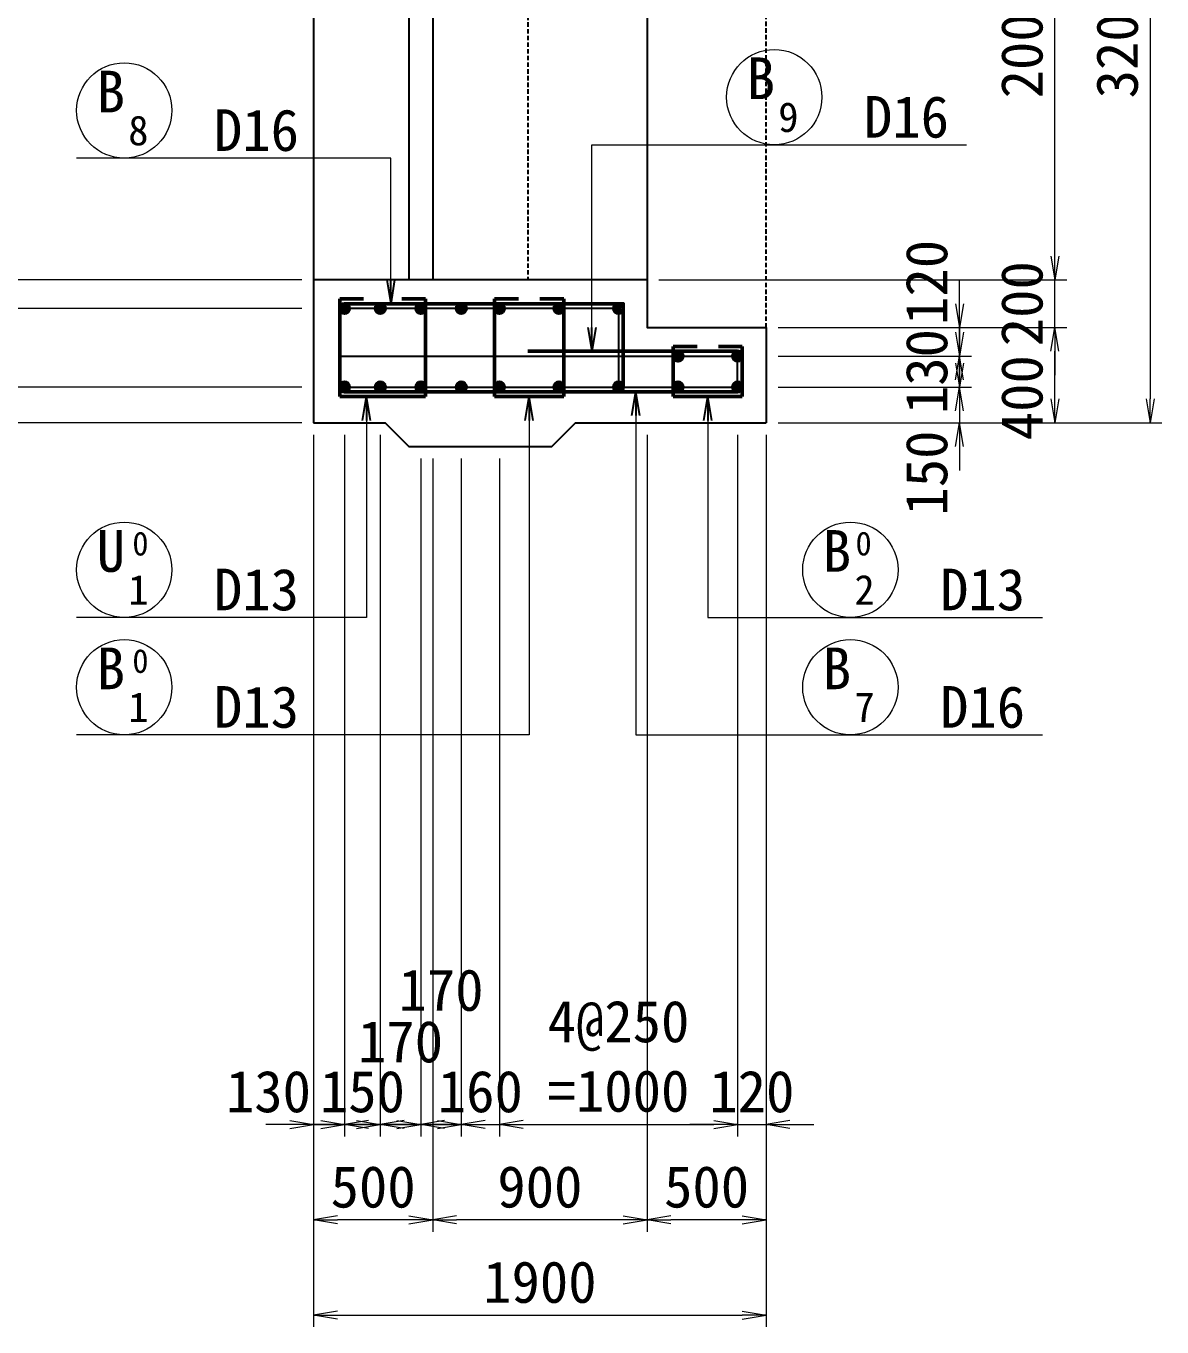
# Model space of a CAD drawing. Header units: millimetres. Extents: x 169470 to 758170, y -17820 to 11880.
# Drawn here: x 512093 to 516862, y -3095 to 2367 of the extents above; entities that cross this region are included whole.
import ezdxf
from ezdxf.enums import TextEntityAlignment as Align

# ---------------------------------------------------------------- set-up
doc = ezdxf.new("R2010")
doc.units = ezdxf.units.MM
doc.header["$LTSCALE"] = 50
doc.header["$PDSIZE"] = 300
doc.linetypes.add('DASHED2', pattern=[0.375, 0.25, -0.125])
doc.layers.get('Defpoints').update_dxf_attribs({"color": 151})
for name, color, linetype, lineweight in [('D-STR', 1, 'Continuous', 25), ('D-STR-DIM', 7, 'Continuous', 13), ('D-STR-HTXT', 7, 'Continuous', 13), ('D-STR-STR1', 2, 'Continuous', 50), ('D-STR-STR2', 6, 'Continuous', 50), ('D-STR-STR3', 4, 'Continuous', 50), ('D-STR-TXT', 7, 'Continuous', 13)]:
    doc.layers.add(name, color=color, linetype=linetype, lineweight=lineweight)
doc.styles.add('YOKO_GOTHIC', font='MS Gothic.ttf')
doc.dimstyles.new('S50', dxfattribs={"dimscale": 50, "dimtxt": 3.5, "dimasz": 2, "dimexe": 1, "dimexo": 1, "dimgap": 1, "dimtad": 1, "dimdec": 0, "dimzin": 1, "dimdsep": 46, "dimtxsty": 'YOKO_GOTHIC', "dimblk": 'OPEN', "dimcen": 0, "dimclrd": 256, "dimclre": 256, "dimclrt": 256, "dimaunit": 1, "dimadec": 3, "dimazin": 0, "dimtfac": 1, "dimtdec": 0, "dimtix": 1, "dimtmove": 2, "dimatfit": 3, "dimldrblk": 'OPEN', "dimfxl": 1, "dimlwd": -1, "dimlwe": -1, "dimarcsym": 2})

# ---------------------------------------------------------------- blocks, each defined once
blk = doc.blocks.new('B')
at = {"layer": 'D-STR-STR2', "lineweight": 50}
for radius in [20, 10]:
    blk.add_circle((5866.7, 22812.3), radius, dxfattribs=at)
blk = doc.blocks.new('_Open')
at = {"color": 0, "linetype": 'ByBlock', "lineweight": -2}
for p, q in [((-1, 0.167), (0, 0)), ((-1, -0.167), (0, 0)), ((0, 0), (-1, 0))]:
    blk.add_line(p, q, dxfattribs=at)
blk = doc.blocks.new('*D4497')
at = {"layer": 'D-STR-DIM', "ltscale": 1500, "transparency": 16777216}
for p, q in [((511184.8, 1401), (511184.8, 1501)), ((513250.5, 1301), (511134.8, 1301)), ((511184.8, 1301), (511184.8, 1181)), ((513250.5, 1181), (511134.8, 1181)), ((511184.8, 1081), (511184.8, 981))]:
    blk.add_line(p, q, dxfattribs=at)
at = {"layer": 'Defpoints', "color": 0, "ltscale": 1500, "transparency": 16777216}
for p in [(513300.5, 1301), (511184.8, 1181), (513300.5, 1181)]:
    blk.add_point(p, dxfattribs=at)
at = {"layer": 'D-STR-DIM', "ltscale": 1500, "transparency": 16777216, "xscale": 100, "yscale": 100, "zscale": 100}
for p, rotation in [((511184.8, 1301), 270), ((511184.8, 1181), 90)]:
    blk.add_blockref('_Open', p, dxfattribs=dict(at, rotation=rotation))
at = {"layer": 'D-STR-DIM', "ltscale": 1500, "transparency": 16777216, "insert": (511047.3, 1241), "char_height": 175, "attachment_point": 5, "rotation": 90, "style": 'YOKO_GOTHIC'}
blk.add_mtext('120', dxfattribs=at)
blk = doc.blocks.new('*D2851')
at = {"layer": 'D-STR-DIM', "ltscale": 1500, "transparency": 16777216}
for p, q in [((513250.5, 1181), (511134.8, 1181)), ((511184.8, 1081), (511184.8, 951)), ((513250.5, 851), (511134.8, 851))]:
    blk.add_line(p, q, dxfattribs=at)
at = {"layer": 'Defpoints', "color": 0, "ltscale": 1500, "transparency": 16777216}
for p in [(513300.5, 1181), (511184.8, 851), (513300.5, 851)]:
    blk.add_point(p, dxfattribs=at)
at = {"layer": 'D-STR-DIM', "ltscale": 1500, "transparency": 16777216, "xscale": 100, "yscale": 100, "zscale": 100}
for p, rotation in [((511184.8, 1181), 90), ((511184.8, 851), 270)]:
    blk.add_blockref('_Open', p, dxfattribs=dict(at, rotation=rotation))
at = {"layer": 'D-STR-DIM', "ltscale": 1500, "transparency": 16777216, "insert": (511317.2, 1016), "char_height": 175, "attachment_point": 5, "rotation": 90, "style": 'YOKO_GOTHIC'}
blk.add_mtext('330', dxfattribs=at)
blk = doc.blocks.new('*D2852')
at = {"layer": 'D-STR-DIM', "ltscale": 1500, "transparency": 16777216}
for p, q in [((511184.8, 951), (511184.8, 1051)), ((513250.5, 851), (511134.8, 851)), ((511184.8, 851), (511184.8, 701)), ((513250.5, 701), (511134.8, 701)), ((511184.8, 601), (511184.8, 501))]:
    blk.add_line(p, q, dxfattribs=at)
at = {"layer": 'Defpoints', "color": 0, "ltscale": 1500, "transparency": 16777216}
for p in [(513300.5, 851), (511184.8, 701), (513300.5, 701)]:
    blk.add_point(p, dxfattribs=at)
at = {"layer": 'D-STR-DIM', "ltscale": 1500, "transparency": 16777216, "xscale": 100, "yscale": 100, "zscale": 100}
for p, rotation in [((511184.8, 851), 270), ((511184.8, 701), 90)]:
    blk.add_blockref('_Open', p, dxfattribs=dict(at, rotation=rotation))
at = {"layer": 'D-STR-DIM', "ltscale": 1500, "transparency": 16777216, "insert": (511047.3, 776), "char_height": 175, "attachment_point": 5, "rotation": 90, "style": 'YOKO_GOTHIC'}
blk.add_mtext('150', dxfattribs=at)
blk = doc.blocks.new('*D2853')
at = {"layer": 'D-STR-DIM', "ltscale": 1500, "transparency": 16777216}
for p, q in [((513250.5, 1301), (510734.8, 1301)), ((510784.8, 801), (510784.8, 1201)), ((513250.5, 701), (510734.8, 701))]:
    blk.add_line(p, q, dxfattribs=at)
at = {"layer": 'Defpoints', "color": 0, "ltscale": 1500, "transparency": 16777216}
for p in [(510784.8, 1301), (513300.5, 1301), (513300.5, 701)]:
    blk.add_point(p, dxfattribs=at)
at = {"layer": 'D-STR-DIM', "ltscale": 1500, "transparency": 16777216, "xscale": 100, "yscale": 100, "zscale": 100}
for p, rotation in [((510784.8, 1301), 90), ((510784.8, 701), 270)]:
    blk.add_blockref('_Open', p, dxfattribs=dict(at, rotation=rotation))
at = {"layer": 'D-STR-DIM', "ltscale": 1500, "transparency": 16777216, "insert": (510647.3, 1001), "char_height": 175, "attachment_point": 5, "rotation": 90, "style": 'YOKO_GOTHIC'}
blk.add_mtext('600', dxfattribs=at)
blk = doc.blocks.new('*D2854')
at = {"layer": 'D-STR-DIM', "ltscale": 1500, "transparency": 16777216}
for p, q in [((513250.5, 3301), (510734.8, 3301)), ((510784.8, 1401), (510784.8, 3201)), ((513250.5, 1301), (510734.8, 1301))]:
    blk.add_line(p, q, dxfattribs=at)
at = {"layer": 'Defpoints', "color": 0, "ltscale": 1500, "transparency": 16777216}
for p in [(510784.8, 3301), (513300.5, 3301), (513300.5, 1301)]:
    blk.add_point(p, dxfattribs=at)
at = {"layer": 'D-STR-DIM', "ltscale": 1500, "transparency": 16777216, "xscale": 100, "yscale": 100, "zscale": 100}
for p, rotation in [((510784.8, 3301), 90), ((510784.8, 1301), 270)]:
    blk.add_blockref('_Open', p, dxfattribs=dict(at, rotation=rotation))
at = {"layer": 'D-STR-DIM', "ltscale": 1500, "transparency": 16777216, "insert": (510647.3, 2301), "char_height": 175, "attachment_point": 5, "rotation": 90, "style": 'YOKO_GOTHIC'}
blk.add_mtext('2000', dxfattribs=at)
blk = doc.blocks.new('*D2855')
at = {"layer": 'D-STR-DIM', "ltscale": 1500, "transparency": 16777216}
for p, q in [((513250.5, 4401), (510334.8, 4401)), ((510384.8, 801), (510384.8, 4301)), ((513250.5, 701), (510334.8, 701))]:
    blk.add_line(p, q, dxfattribs=at)
at = {"layer": 'Defpoints', "color": 0, "ltscale": 1500, "transparency": 16777216}
for p in [(510384.8, 4401), (513300.5, 4401), (513300.5, 701)]:
    blk.add_point(p, dxfattribs=at)
at = {"layer": 'D-STR-DIM', "ltscale": 1500, "transparency": 16777216, "xscale": 100, "yscale": 100, "zscale": 100}
for p, rotation in [((510384.8, 4401), 90), ((510384.8, 701), 270)]:
    blk.add_blockref('_Open', p, dxfattribs=dict(at, rotation=rotation))
at = {"layer": 'D-STR-DIM', "ltscale": 1500, "transparency": 16777216, "insert": (510247.3, 2551), "char_height": 175, "attachment_point": 5, "rotation": 90, "style": 'YOKO_GOTHIC'}
blk.add_mtext('3700', dxfattribs=at)
blk = doc.blocks.new('*D2861')
at = {"layer": 'D-STR-DIM', "ltscale": 1500, "transparency": 16777216}
for p, q in [((513300.5, 651), (513300.5, -2294.9)), ((513430.5, 651), (513430.5, -2294.9)), ((513200.5, -2244.9), (513100.5, -2244.9)), ((513300.5, -2244.9), (513430.5, -2244.9)), ((513530.5, -2244.9), (513630.5, -2244.9))]:
    blk.add_line(p, q, dxfattribs=at)
at = {"layer": 'Defpoints', "color": 0, "ltscale": 1500, "transparency": 16777216}
for p in [(513300.5, 701), (513430.5, 701), (513430.5, -2244.9)]:
    blk.add_point(p, dxfattribs=at)
at = {"layer": 'D-STR-DIM', "ltscale": 1500, "transparency": 16777216, "xscale": 100, "yscale": 100, "zscale": 100}
blk.add_blockref('_Open', (513300.5, -2244.9), dxfattribs=at)
at = {"layer": 'D-STR-DIM', "ltscale": 1500, "transparency": 16777216, "xscale": 100, "yscale": 100, "zscale": 100, "rotation": 180}
blk.add_blockref('_Open', (513430.5, -2244.9), dxfattribs=at)
at = {"layer": 'D-STR-DIM', "ltscale": 1500, "transparency": 16777216, "insert": (513110.9, -2107.4), "char_height": 175, "attachment_point": 5, "style": 'YOKO_GOTHIC'}
blk.add_mtext('130', dxfattribs=at)
blk = doc.blocks.new('*D2862')
at = {"layer": 'D-STR-DIM', "ltscale": 1500, "transparency": 16777216}
for p, q in [((513430.5, 651), (513430.5, -2294.9)), ((513580.5, 651), (513580.5, -2294.9)), ((513330.5, -2244.9), (513230.5, -2244.9)), ((513430.5, -2244.9), (513580.5, -2244.9)), ((513680.5, -2244.9), (513780.5, -2244.9))]:
    blk.add_line(p, q, dxfattribs=at)
at = {"layer": 'Defpoints', "color": 0, "ltscale": 1500, "transparency": 16777216}
for p in [(513430.5, 701), (513580.5, 701), (513580.5, -2244.9)]:
    blk.add_point(p, dxfattribs=at)
at = {"layer": 'D-STR-DIM', "ltscale": 1500, "transparency": 16777216, "xscale": 100, "yscale": 100, "zscale": 100}
blk.add_blockref('_Open', (513430.5, -2244.9), dxfattribs=at)
at = {"layer": 'D-STR-DIM', "ltscale": 1500, "transparency": 16777216, "xscale": 100, "yscale": 100, "zscale": 100, "rotation": 180}
blk.add_blockref('_Open', (513580.5, -2244.9), dxfattribs=at)
at = {"layer": 'D-STR-DIM', "ltscale": 1500, "transparency": 16777216, "insert": (513505.5, -2107.4), "char_height": 175, "attachment_point": 5, "style": 'YOKO_GOTHIC'}
blk.add_mtext('150', dxfattribs=at)
blk = doc.blocks.new('*D2863')
at = {"layer": 'D-STR-DIM', "ltscale": 1500, "transparency": 16777216}
for p, q in [((513580.5, 651), (513580.5, -2294.9)), ((513750.5, 551), (513750.5, -2294.9)), ((513480.5, -2244.9), (513380.5, -2244.9)), ((513580.5, -2244.9), (513750.5, -2244.9)), ((513850.5, -2244.9), (513950.5, -2244.9))]:
    blk.add_line(p, q, dxfattribs=at)
at = {"layer": 'Defpoints', "color": 0, "ltscale": 1500, "transparency": 16777216}
for p in [(513580.5, 701), (513750.5, 601), (513750.5, -2244.9)]:
    blk.add_point(p, dxfattribs=at)
at = {"layer": 'D-STR-DIM', "ltscale": 1500, "transparency": 16777216, "xscale": 100, "yscale": 100, "zscale": 100}
blk.add_blockref('_Open', (513580.5, -2244.9), dxfattribs=at)
at = {"layer": 'D-STR-DIM', "ltscale": 1500, "transparency": 16777216, "xscale": 100, "yscale": 100, "zscale": 100, "rotation": 180}
blk.add_blockref('_Open', (513750.5, -2244.9), dxfattribs=at)
at = {"layer": 'D-STR-DIM', "ltscale": 1500, "transparency": 16777216, "insert": (513665.5, -1898), "char_height": 175, "attachment_point": 5, "style": 'YOKO_GOTHIC'}
blk.add_mtext('170', dxfattribs=at)
blk = doc.blocks.new('*D2864')
at = {"layer": 'D-STR-DIM', "ltscale": 1500, "transparency": 16777216}
for p, q in [((513750.5, 551), (513750.5, -2294.9)), ((513920.5, 551), (513920.5, -2294.9)), ((513650.5, -2244.9), (513550.5, -2244.9)), ((513750.5, -2244.9), (513920.5, -2244.9)), ((514020.5, -2244.9), (514120.5, -2244.9))]:
    blk.add_line(p, q, dxfattribs=at)
at = {"layer": 'Defpoints', "color": 0, "ltscale": 1500, "transparency": 16777216}
for p in [(513750.5, 601), (513920.5, 601), (513920.5, -2244.9)]:
    blk.add_point(p, dxfattribs=at)
at = {"layer": 'D-STR-DIM', "ltscale": 1500, "transparency": 16777216, "xscale": 100, "yscale": 100, "zscale": 100}
blk.add_blockref('_Open', (513750.5, -2244.9), dxfattribs=at)
at = {"layer": 'D-STR-DIM', "ltscale": 1500, "transparency": 16777216, "xscale": 100, "yscale": 100, "zscale": 100, "rotation": 180}
blk.add_blockref('_Open', (513920.5, -2244.9), dxfattribs=at)
at = {"layer": 'D-STR-DIM', "ltscale": 1500, "transparency": 16777216, "insert": (513835.5, -1681.6), "char_height": 175, "attachment_point": 5, "style": 'YOKO_GOTHIC'}
blk.add_mtext('170', dxfattribs=at)
blk = doc.blocks.new('*D2865')
at = {"layer": 'D-STR-DIM', "ltscale": 1500, "transparency": 16777216}
for p, q in [((513920.5, 551), (513920.5, -2294.9)), ((514080.5, 551), (514080.5, -2294.9)), ((513820.5, -2244.9), (513720.5, -2244.9)), ((513920.5, -2244.9), (514080.5, -2244.9)), ((514180.5, -2244.9), (514280.5, -2244.9))]:
    blk.add_line(p, q, dxfattribs=at)
at = {"layer": 'Defpoints', "color": 0, "ltscale": 1500, "transparency": 16777216}
for p in [(513920.5, 601), (514080.5, 601), (514080.5, -2244.9)]:
    blk.add_point(p, dxfattribs=at)
at = {"layer": 'D-STR-DIM', "ltscale": 1500, "transparency": 16777216, "xscale": 100, "yscale": 100, "zscale": 100}
blk.add_blockref('_Open', (513920.5, -2244.9), dxfattribs=at)
at = {"layer": 'D-STR-DIM', "ltscale": 1500, "transparency": 16777216, "xscale": 100, "yscale": 100, "zscale": 100, "rotation": 180}
blk.add_blockref('_Open', (514080.5, -2244.9), dxfattribs=at)
at = {"layer": 'D-STR-DIM', "ltscale": 1500, "transparency": 16777216, "insert": (514000.5, -2107.4), "char_height": 175, "attachment_point": 5, "style": 'YOKO_GOTHIC'}
blk.add_mtext('160', dxfattribs=at)
blk = doc.blocks.new('*D2866')
at = {"layer": 'D-STR-DIM', "ltscale": 1500, "transparency": 16777216}
for p, q in [((515080.5, 651), (515080.5, -2294.9)), ((514080.5, 551), (514080.5, -2294.9)), ((514180.5, -2244.9), (514980.5, -2244.9))]:
    blk.add_line(p, q, dxfattribs=at)
at = {"layer": 'Defpoints', "color": 0, "ltscale": 1500, "transparency": 16777216}
for p in [(515080.5, 701), (514080.5, 601), (515080.5, -2244.9)]:
    blk.add_point(p, dxfattribs=at)
at = {"layer": 'D-STR-DIM', "ltscale": 1500, "transparency": 16777216, "xscale": 100, "yscale": 100, "zscale": 100, "rotation": 180}
blk.add_blockref('_Open', (514080.5, -2244.9), dxfattribs=at)
at = {"layer": 'D-STR-DIM', "ltscale": 1500, "transparency": 16777216, "xscale": 100, "yscale": 100, "zscale": 100}
blk.add_blockref('_Open', (515080.5, -2244.9), dxfattribs=at)
at = {"layer": 'D-STR-DIM', "ltscale": 1500, "transparency": 16777216, "insert": (514580.5, -1959.3), "char_height": 175, "attachment_point": 5, "style": 'YOKO_GOTHIC'}
blk.add_mtext('4@250\\P=1000', dxfattribs=at)
blk = doc.blocks.new('*D4465')
at = {"layer": 'D-STR-DIM', "ltscale": 1500, "transparency": 16777216}
for p, q in [((515080.5, 651), (515080.5, -2294.9)), ((515200.5, 651), (515200.5, -2294.9)), ((514980.5, -2244.9), (514880.5, -2244.9)), ((515080.5, -2244.9), (515200.5, -2244.9)), ((515300.5, -2244.9), (515400.5, -2244.9))]:
    blk.add_line(p, q, dxfattribs=at)
at = {"layer": 'Defpoints', "color": 0, "ltscale": 1500, "transparency": 16777216}
for p in [(515080.5, 701), (515200.5, 701), (515200.5, -2244.9)]:
    blk.add_point(p, dxfattribs=at)
at = {"layer": 'D-STR-DIM', "ltscale": 1500, "transparency": 16777216, "xscale": 100, "yscale": 100, "zscale": 100}
blk.add_blockref('_Open', (515080.5, -2244.9), dxfattribs=at)
at = {"layer": 'D-STR-DIM', "ltscale": 1500, "transparency": 16777216, "xscale": 100, "yscale": 100, "zscale": 100, "rotation": 180}
blk.add_blockref('_Open', (515200.5, -2244.9), dxfattribs=at)
at = {"layer": 'D-STR-DIM', "ltscale": 1500, "transparency": 16777216, "insert": (515140.5, -2107.4), "char_height": 175, "attachment_point": 5, "style": 'YOKO_GOTHIC'}
blk.add_mtext('120', dxfattribs=at)
blk = doc.blocks.new('*D2867')
at = {"layer": 'D-STR-DIM', "ltscale": 1500, "transparency": 16777216}
for p, q in [((514700.5, 651), (514700.5, -2694.9)), ((515200.5, 651), (515200.5, -2694.9)), ((515100.5, -2644.9), (514800.5, -2644.9))]:
    blk.add_line(p, q, dxfattribs=at)
at = {"layer": 'Defpoints', "color": 0, "ltscale": 1500, "transparency": 16777216}
for p in [(514700.5, 701), (515200.5, 701), (514700.5, -2644.9)]:
    blk.add_point(p, dxfattribs=at)
at = {"layer": 'D-STR-DIM', "ltscale": 1500, "transparency": 16777216, "xscale": 100, "yscale": 100, "zscale": 100, "rotation": 180}
blk.add_blockref('_Open', (514700.5, -2644.9), dxfattribs=at)
at = {"layer": 'D-STR-DIM', "ltscale": 1500, "transparency": 16777216, "xscale": 100, "yscale": 100, "zscale": 100}
blk.add_blockref('_Open', (515200.5, -2644.9), dxfattribs=at)
at = {"layer": 'D-STR-DIM', "ltscale": 1500, "transparency": 16777216, "insert": (514950.5, -2507.4), "char_height": 175, "attachment_point": 5, "style": 'YOKO_GOTHIC'}
blk.add_mtext('500', dxfattribs=at)
blk = doc.blocks.new('*D2868')
at = {"layer": 'D-STR-DIM', "ltscale": 1500, "transparency": 16777216}
for p, q in [((514700.5, 651), (514700.5, -2694.9)), ((513800.5, 551), (513800.5, -2694.9)), ((514600.5, -2644.9), (513900.5, -2644.9))]:
    blk.add_line(p, q, dxfattribs=at)
at = {"layer": 'Defpoints', "color": 0, "ltscale": 1500, "transparency": 16777216}
for p in [(514700.5, 701), (513800.5, 601), (513800.5, -2644.9)]:
    blk.add_point(p, dxfattribs=at)
at = {"layer": 'D-STR-DIM', "ltscale": 1500, "transparency": 16777216, "xscale": 100, "yscale": 100, "zscale": 100, "rotation": 180}
blk.add_blockref('_Open', (513800.5, -2644.9), dxfattribs=at)
at = {"layer": 'D-STR-DIM', "ltscale": 1500, "transparency": 16777216, "xscale": 100, "yscale": 100, "zscale": 100}
blk.add_blockref('_Open', (514700.5, -2644.9), dxfattribs=at)
at = {"layer": 'D-STR-DIM', "ltscale": 1500, "transparency": 16777216, "insert": (514250.5, -2507.4), "char_height": 175, "attachment_point": 5, "style": 'YOKO_GOTHIC'}
blk.add_mtext('900', dxfattribs=at)
blk = doc.blocks.new('*D2869')
at = {"layer": 'D-STR-DIM', "ltscale": 1500, "transparency": 16777216}
for p, q in [((513300.5, 651), (513300.5, -2694.9)), ((513800.5, 551), (513800.5, -2694.9)), ((513700.5, -2644.9), (513400.5, -2644.9))]:
    blk.add_line(p, q, dxfattribs=at)
at = {"layer": 'Defpoints', "color": 0, "ltscale": 1500, "transparency": 16777216}
for p in [(513300.5, 701), (513800.5, 601), (513300.5, -2644.9)]:
    blk.add_point(p, dxfattribs=at)
at = {"layer": 'D-STR-DIM', "ltscale": 1500, "transparency": 16777216, "xscale": 100, "yscale": 100, "zscale": 100, "rotation": 180}
blk.add_blockref('_Open', (513300.5, -2644.9), dxfattribs=at)
at = {"layer": 'D-STR-DIM', "ltscale": 1500, "transparency": 16777216, "xscale": 100, "yscale": 100, "zscale": 100}
blk.add_blockref('_Open', (513800.5, -2644.9), dxfattribs=at)
at = {"layer": 'D-STR-DIM', "ltscale": 1500, "transparency": 16777216, "insert": (513550.5, -2507.4), "char_height": 175, "attachment_point": 5, "style": 'YOKO_GOTHIC'}
blk.add_mtext('500', dxfattribs=at)
blk = doc.blocks.new('*D4466')
at = {"layer": 'D-STR-DIM', "ltscale": 1500, "transparency": 16777216}
for p, q in [((513300.5, 651), (513300.5, -3094.9)), ((515200.5, 651), (515200.5, -3094.9)), ((513400.5, -3044.9), (515100.5, -3044.9))]:
    blk.add_line(p, q, dxfattribs=at)
at = {"layer": 'Defpoints', "color": 0, "ltscale": 1500, "transparency": 16777216}
for p in [(513300.5, 701), (515200.5, 701), (515200.5, -3044.9)]:
    blk.add_point(p, dxfattribs=at)
at = {"layer": 'D-STR-DIM', "ltscale": 1500, "transparency": 16777216, "xscale": 100, "yscale": 100, "zscale": 100, "rotation": 180}
blk.add_blockref('_Open', (513300.5, -3044.9), dxfattribs=at)
at = {"layer": 'D-STR-DIM', "ltscale": 1500, "transparency": 16777216, "xscale": 100, "yscale": 100, "zscale": 100}
blk.add_blockref('_Open', (515200.5, -3044.9), dxfattribs=at)
at = {"layer": 'D-STR-DIM', "ltscale": 1500, "transparency": 16777216, "insert": (514250.5, -2907.4), "char_height": 175, "attachment_point": 5, "style": 'YOKO_GOTHIC'}
blk.add_mtext('1900', dxfattribs=at)
blk = doc.blocks.new('*D2873')
at = {"layer": 'D-STR-DIM', "ltscale": 1500, "transparency": 16777216}
for p, q in [((516012.4, 1201), (516012.4, 1301)), ((515250.5, 1101), (516062.4, 1101)), ((516012.4, 1101), (516012.4, 981)), ((515250.5, 981), (516062.4, 981)), ((516012.4, 881), (516012.4, 781))]:
    blk.add_line(p, q, dxfattribs=at)
at = {"layer": 'Defpoints', "color": 0, "ltscale": 1500, "transparency": 16777216}
for p in [(515200.5, 1101), (515200.5, 981), (516012.4, 981)]:
    blk.add_point(p, dxfattribs=at)
at = {"layer": 'D-STR-DIM', "ltscale": 1500, "transparency": 16777216, "xscale": 100, "yscale": 100, "zscale": 100}
for p, rotation in [((516012.4, 1101), 270), ((516012.4, 981), 90)]:
    blk.add_blockref('_Open', p, dxfattribs=dict(at, rotation=rotation))
at = {"layer": 'D-STR-DIM', "ltscale": 1500, "transparency": 16777216, "insert": (515874.9, 1290.5), "char_height": 175, "attachment_point": 5, "rotation": 90, "style": 'YOKO_GOTHIC'}
blk.add_mtext('120', dxfattribs=at)
blk = doc.blocks.new('*D2874')
at = {"layer": 'D-STR-DIM', "ltscale": 1500, "transparency": 16777216}
for p, q in [((516012.4, 1081), (516012.4, 1181)), ((515250.5, 981), (516062.4, 981)), ((516012.4, 981), (516012.4, 851)), ((515250.5, 851), (516062.4, 851)), ((516012.4, 751), (516012.4, 651))]:
    blk.add_line(p, q, dxfattribs=at)
at = {"layer": 'Defpoints', "color": 0, "ltscale": 1500, "transparency": 16777216}
for p in [(515200.5, 981), (515200.5, 851), (516012.4, 851)]:
    blk.add_point(p, dxfattribs=at)
at = {"layer": 'D-STR-DIM', "ltscale": 1500, "transparency": 16777216, "xscale": 100, "yscale": 100, "zscale": 100}
for p, rotation in [((516012.4, 981), 270), ((516012.4, 851), 90)]:
    blk.add_blockref('_Open', p, dxfattribs=dict(at, rotation=rotation))
at = {"layer": 'D-STR-DIM', "ltscale": 1500, "transparency": 16777216, "insert": (515874.9, 916), "char_height": 175, "attachment_point": 5, "rotation": 90, "style": 'YOKO_GOTHIC'}
blk.add_mtext('130', dxfattribs=at)
blk = doc.blocks.new('*D2875')
at = {"layer": 'D-STR-DIM', "ltscale": 1500, "transparency": 16777216}
for p, q in [((516012.4, 951), (516012.4, 1051)), ((515250.5, 851), (516062.4, 851)), ((516012.4, 851), (516012.4, 701)), ((515250.5, 701), (516062.4, 701)), ((516012.4, 601), (516012.4, 501))]:
    blk.add_line(p, q, dxfattribs=at)
at = {"layer": 'Defpoints', "color": 0, "ltscale": 1500, "transparency": 16777216}
for p in [(515200.5, 851), (515200.5, 701), (516012.4, 701)]:
    blk.add_point(p, dxfattribs=at)
at = {"layer": 'D-STR-DIM', "ltscale": 1500, "transparency": 16777216, "xscale": 100, "yscale": 100, "zscale": 100}
for p, rotation in [((516012.4, 851), 270), ((516012.4, 701), 90)]:
    blk.add_blockref('_Open', p, dxfattribs=dict(at, rotation=rotation))
at = {"layer": 'D-STR-DIM', "ltscale": 1500, "transparency": 16777216, "insert": (515874.9, 490), "char_height": 175, "attachment_point": 5, "rotation": 90, "style": 'YOKO_GOTHIC'}
blk.add_mtext('150', dxfattribs=at)
blk = doc.blocks.new('*D4467')
at = {"layer": 'D-STR-DIM', "ltscale": 1500, "transparency": 16777216}
for p, q in [((515250.5, 1101), (516462.4, 1101)), ((516412.4, 801), (516412.4, 1001)), ((515250.5, 701), (516462.4, 701))]:
    blk.add_line(p, q, dxfattribs=at)
at = {"layer": 'Defpoints', "color": 0, "ltscale": 1500, "transparency": 16777216}
for p in [(515200.5, 1101), (516412.4, 1101), (515200.5, 701)]:
    blk.add_point(p, dxfattribs=at)
at = {"layer": 'D-STR-DIM', "ltscale": 1500, "transparency": 16777216, "xscale": 100, "yscale": 100, "zscale": 100}
for p, rotation in [((516412.4, 1101), 90), ((516412.4, 701), 270)]:
    blk.add_blockref('_Open', p, dxfattribs=dict(at, rotation=rotation))
at = {"layer": 'D-STR-DIM', "ltscale": 1500, "transparency": 16777216, "insert": (516274.9, 806.4), "char_height": 175, "attachment_point": 5, "rotation": 90, "style": 'YOKO_GOTHIC'}
blk.add_mtext('400', dxfattribs=at)
blk = doc.blocks.new('*D4468')
at = {"layer": 'D-STR-DIM', "ltscale": 1500, "transparency": 16777216}
for p, q in [((516412.4, 1401), (516412.4, 1501)), ((514750.5, 1301), (516462.4, 1301)), ((516412.4, 1101), (516412.4, 1301)), ((515250.5, 1101), (516462.4, 1101)), ((516412.4, 1001), (516412.4, 901))]:
    blk.add_line(p, q, dxfattribs=at)
at = {"layer": 'Defpoints', "color": 0, "ltscale": 1500, "transparency": 16777216}
for p in [(514700.5, 1301), (516412.4, 1301), (515200.5, 1101)]:
    blk.add_point(p, dxfattribs=at)
at = {"layer": 'D-STR-DIM', "ltscale": 1500, "transparency": 16777216, "xscale": 100, "yscale": 100, "zscale": 100}
for p, rotation in [((516412.4, 1301), 270), ((516412.4, 1101), 90)]:
    blk.add_blockref('_Open', p, dxfattribs=dict(at, rotation=rotation))
at = {"layer": 'D-STR-DIM', "ltscale": 1500, "transparency": 16777216, "insert": (516274.9, 1201), "char_height": 175, "attachment_point": 5, "rotation": 90, "style": 'YOKO_GOTHIC'}
blk.add_mtext('200', dxfattribs=at)
blk = doc.blocks.new('*D4469')
at = {"layer": 'D-STR-DIM', "ltscale": 1500, "transparency": 16777216}
for p, q in [((514750.5, 3301), (516462.4, 3301)), ((516412.4, 1401), (516412.4, 3201)), ((514750.5, 1301), (516462.4, 1301))]:
    blk.add_line(p, q, dxfattribs=at)
at = {"layer": 'Defpoints', "color": 0, "ltscale": 1500, "transparency": 16777216}
for p in [(514700.5, 3301), (516412.4, 3301), (514700.5, 1301)]:
    blk.add_point(p, dxfattribs=at)
at = {"layer": 'D-STR-DIM', "ltscale": 1500, "transparency": 16777216, "xscale": 100, "yscale": 100, "zscale": 100}
for p, rotation in [((516412.4, 3301), 90), ((516412.4, 1301), 270)]:
    blk.add_blockref('_Open', p, dxfattribs=dict(at, rotation=rotation))
at = {"layer": 'D-STR-DIM', "ltscale": 1500, "transparency": 16777216, "insert": (516274.9, 2301), "char_height": 175, "attachment_point": 5, "rotation": 90, "style": 'YOKO_GOTHIC'}
blk.add_mtext('2000', dxfattribs=at)
blk = doc.blocks.new('*D2876')
at = {"layer": 'D-STR-DIM', "ltscale": 1500, "transparency": 16777216}
for p, q in [((515250.5, 3901), (516862.4, 3901)), ((516812.4, 3801), (516812.4, 801)), ((515250.5, 701), (516862.4, 701))]:
    blk.add_line(p, q, dxfattribs=at)
at = {"layer": 'Defpoints', "color": 0, "ltscale": 1500, "transparency": 16777216}
for p in [(515200.5, 3901), (515200.5, 701), (516812.4, 701)]:
    blk.add_point(p, dxfattribs=at)
at = {"layer": 'D-STR-DIM', "ltscale": 1500, "transparency": 16777216, "xscale": 100, "yscale": 100, "zscale": 100}
for p, rotation in [((516812.4, 3901), 90), ((516812.4, 701), 270)]:
    blk.add_blockref('_Open', p, dxfattribs=dict(at, rotation=rotation))
at = {"layer": 'D-STR-DIM', "ltscale": 1500, "transparency": 16777216, "insert": (516674.9, 2301), "char_height": 175, "attachment_point": 5, "rotation": 90, "style": 'YOKO_GOTHIC'}
blk.add_mtext('3200', dxfattribs=at)

msp = doc.modelspace()

# ---------------------------------------------------------------- linework, layer by layer
at = {"layer": 'D-STR'}
for p, q in [((513300.46, 4401.01), (513300.46, 701.01)), ((513700.46, 4401.01), (513700.46, 1301.01)), ((513800.46, 4401.01), (513800.46, 1301.01)), ((514700.46, 1301.01), (513300.46, 1301.01)), ((515200.46, 1101.01), (515200.46, 701.01))]:
    msp.add_line(p, q, dxfattribs=at)
at = {"layer": 'D-STR', "linetype": 'DASHED2', "ltscale": 1.5}
for p, q in [((514200.46, 3901.01), (514200.46, 1301.01)), ((515200.46, 1101.01), (515200.46, 3501.01))]:
    msp.add_line(p, q, dxfattribs=at)
at = {"layer": 'D-STR'}
for points in [[(515200.46, 3501.01), (514700.46, 3501.01), (514700.46, 1101.01), (515200.46, 1101.01)], [(513300.46, 701.01), (513600.46, 701.01), (513700.46, 601.01), (514300.46, 601.01), (514400.46, 701.01), (515200.46, 701.01)]]:
    msp.add_lwpolyline(points, dxfattribs=at)
at = {"layer": 'D-STR-HTXT'}
for centre in [(515234.59, 2068.06), (512505.53, 2012.22), (512505.53, 83.7), (515554.13, 83.7), (512505.53, -409.19), (515554.13, -409.19)]:
    msp.add_circle(centre, 200, dxfattribs=at)
at = {"layer": 'D-STR-STR1'}
for p, q in [((514200.46, 1001.01), (515080.46, 1001.01)), ((513430.46, 831.01), (515080.46, 831.01))]:
    msp.add_line(p, q, dxfattribs=at)
msp.add_lwpolyline([(514600.46, 851.01), (514600.46, 1201.01), (513430.46, 1201.01)], dxfattribs=at)
at = {"layer": 'D-STR-STR3'}
for p, q in [((513410.46, 811.01), (513410.46, 1221.01)), ((513410.46, 1221.01), (513510.46, 1221.01)), ((513670.46, 1221.01), (513770.46, 1221.01)), ((513770.46, 811.01), (513770.46, 1221.01)), ((514060.46, 811.01), (514060.46, 1221.01)), ((514160.46, 1221.01), (514060.46, 1221.01)), ((514350.46, 1221.01), (514250.46, 1221.01)), ((514350.46, 811.01), (514350.46, 1221.01)), ((514810.46, 811.01), (514810.46, 1021.01)), ((514910.46, 1021.01), (514810.46, 1021.01)), ((515100.46, 1021.01), (515000.46, 1021.01)), ((515100.46, 811.01), (515100.46, 1021.01)), ((513410.46, 811.01), (513770.46, 811.01)), ((514350.46, 811.01), (514060.46, 811.01)), ((515100.46, 811.01), (514810.46, 811.01))]:
    msp.add_line(p, q, dxfattribs=at)
at = {"layer": 'Defpoints'}
for p, q in [((514580.46, 1181.01), (513410.46, 1181.01)), ((513410.46, 851.01), (513410.46, 1181.01)), ((514580.46, 1181.01), (514580.46, 851.01)), ((513410.46, 981.01), (515080.46, 981.01)), ((515080.46, 851.01), (515080.46, 981.01)), ((513410.46, 851.01), (515080.46, 851.01))]:
    msp.add_line(p, q, dxfattribs=at)

# ---------------------------------------------------------------- block references
at = {"layer": 'D-STR-STR2'}
for p in [(507563.81, -21631.26), (507713.81, -21631.26), (507883.81, -21631.26), (508053.81, -21631.26), (508213.81, -21631.26), (508463.81, -21631.26), (508713.81, -21631.26), (508963.81, -21831.26), (509213.81, -21831.26), (507563.81, -21961.26), (507713.81, -21961.26), (507883.81, -21961.26), (508053.81, -21961.26), (508213.81, -21961.26), (508463.81, -21961.26), (508713.81, -21961.26), (508963.81, -21961.26), (509213.81, -21961.26)]:
    msp.add_blockref('B', p, dxfattribs=at)

# ---------------------------------------------------------------- texts
at = {"layer": 'D-STR-TXT', "style": 'YOKO_GOTHIC'}
for s, height, p in [('B', 175, (515178.32, 2059.74)), ('B', 175, (512449.26, 2003.9)), ('9', 125, (515293.98, 1921.94)), ('8', 125, (512564.92, 1866.1)), ('U', 175, (512449.26, 75.39)), ('0', 100, (512573.65, 143.89)), ('B', 175, (515497.85, 75.39)), ('0', 100, (515609.65, 144.29)), ('1', 125, (512564.92, -62.42)), ('2', 125, (515613.51, -62.42)), ('B', 175, (512449.26, -417.5)), ('0', 100, (512573.65, -349)), ('B', 175, (515497.85, -417.5)), ('1', 125, (512564.92, -555.31)), ('7', 125, (515613.51, -555.31))]:
    msp.add_text(s, height=height, dxfattribs=at).set_placement(p, align=Align.CENTER)
for s, p in [('D16', (515611.11, 1898.06)), ('D16', (512882.05, 1842.22)), ('D13', (512882.05, -86.3)), ('D13', (515930.65, -86.3)), ('D13', (512882.05, -579.19)), ('D16', (515930.65, -579.19))]:
    msp.add_text(s, height=175, dxfattribs=at).set_placement(p)

# ---------------------------------------------------------------- dimensions: what is measured, and where the dimension line sits
at = {"layer": 'D-STR-DIM', "ltscale": 1500}
for base, p1, p2, picture, middle in [((510384.82, 4401.01), (513300.46, 701.01), (513300.46, 4401.01), '*D2855', (510247.32, 2551.01)), ((516812.37, 701.01), (515200.46, 3901.01), (515200.46, 701.01), '*D2876', (516674.87, 2301.01)), ((510784.82, 3301.01), (513300.46, 1301.01), (513300.46, 3301.01), '*D2854', (510647.32, 2301.01)), ((516412.37, 3301.01), (514700.46, 1301.01), (514700.46, 3301.01), '*D4469', (516274.87, 2301.01)), ((511184.82, 1181.01), (513300.46, 1301.01), (513300.46, 1181.01), '*D4497', (511047.32, 1241.01)), ((516412.37, 1301.01), (515200.46, 1101.01), (514700.46, 1301.01), '*D4468', (516274.87, 1201.01)), ((510784.82, 1301.01), (513300.46, 701.01), (513300.46, 1301.01), '*D2853', (510647.32, 1001.01)), ((516012.37, 851.01), (515200.46, 981.01), (515200.46, 851.01), '*D2874', (515874.87, 916.01)), ((511184.82, 701.01), (513300.46, 851.01), (513300.46, 701.01), '*D2852', (511047.32, 776.01))]:
    dim = msp.add_linear_dim(base=base, p1=p1, p2=p2, angle=90, dimstyle='S50', dxfattribs=at)
    dim.commit()
    dim.dimension.update_dxf_attribs({"geometry": picture, "text_midpoint": middle})
for base, p1, p2, picture, middle in [((516012.37, 981.01), (515200.46, 1101.01), (515200.46, 981.01), '*D2873', (515874.87, 1290.53)), ((511184.82, 851.01), (513300.46, 1181.01), (513300.46, 851.01), '*D2851', (511317.24, 1016.01)), ((516412.37, 1101.01), (515200.46, 701.01), (515200.46, 1101.01), '*D4467', (516274.87, 806.4)), ((516012.37, 701.01), (515200.46, 851.01), (515200.46, 701.01), '*D2875', (515874.87, 490.04))]:
    dim = msp.add_linear_dim(base=base, p1=p1, p2=p2, angle=90, dimstyle='S50', dxfattribs=at)
    dim.commit()
    dim.dimension.update_dxf_attribs({"geometry": picture, "text_midpoint": middle, "dimtype": 160})
for base, p1, p2, picture, middle in [((513430.46, -2244.9), (513300.46, 701.01), (513430.46, 701.01), '*D2861', (513110.93, -2107.4)), ((513750.46, -2244.9), (513580.46, 701.01), (513750.46, 601.01), '*D2863', (513665.46, -1897.96)), ((513920.46, -2244.9), (513750.46, 601.01), (513920.46, 601.01), '*D2864', (513835.46, -1681.6))]:
    dim = msp.add_linear_dim(base=base, p1=p1, p2=p2, dimstyle='S50', dxfattribs=at)
    dim.commit()
    dim.dimension.update_dxf_attribs({"geometry": picture, "text_midpoint": middle, "dimtype": 160})
for base, p1, p2, picture, middle in [((513580.46, -2244.9), (513430.46, 701.01), (513580.46, 701.01), '*D2862', (513505.46, -2107.4)), ((513300.46, -2644.9), (513800.46, 601.01), (513300.46, 701.01), '*D2869', (513550.46, -2507.4)), ((515200.46, -3044.9), (513300.46, 701.01), (515200.46, 701.01), '*D4466', (514250.46, -2907.4)), ((513800.46, -2644.9), (514700.46, 701.01), (513800.46, 601.01), '*D2868', (514250.46, -2507.4)), ((514700.46, -2644.9), (515200.46, 701.01), (514700.46, 701.01), '*D2867', (514950.46, -2507.4)), ((515200.46, -2244.9), (515080.46, 701.01), (515200.46, 701.01), '*D4465', (515140.46, -2107.4)), ((514080.46, -2244.9), (513920.46, 601.01), (514080.46, 601.01), '*D2865', (514000.46, -2107.4))]:
    dim = msp.add_linear_dim(base=base, p1=p1, p2=p2, dimstyle='S50', dxfattribs=at)
    dim.commit()
    dim.dimension.update_dxf_attribs({"geometry": picture, "text_midpoint": middle})
dim = msp.add_linear_dim(base=(515080.46, -2244.9), p1=(514080.46, 601.01), p2=(515080.46, 701.01), text='4@250\\P=<>', dimstyle='S50', dxfattribs=at)
dim.commit()
dim.dimension.update_dxf_attribs({"geometry": '*D2866', "text_midpoint": (514580.46, -1959.35)})

# ---------------------------------------------------------------- leaders
at = {"layer": 'D-STR-HTXT'}
for points in [[(514468.2, 1001.01), (514468.2, 1868.06), (516041.16, 1868.06)], [(513624.2, 1201.01), (513624.2, 1812.22), (512305.53, 1812.22)], [(514653.86, 831.01), (514653.86, -609.19), (516360.69, -609.19)], [(513523.16, 811.01), (513523.16, -116.3), (512305.53, -116.3)], [(514205.46, 811.01), (514205.46, -609.19), (512305.53, -609.19)], [(514955.46, 811.01), (514955.46, -116.3), (516360.69, -116.3)]]:
    msp.add_leader(points, dimstyle='S50', dxfattribs=at)

doc.saveas('drawing.dxf')
